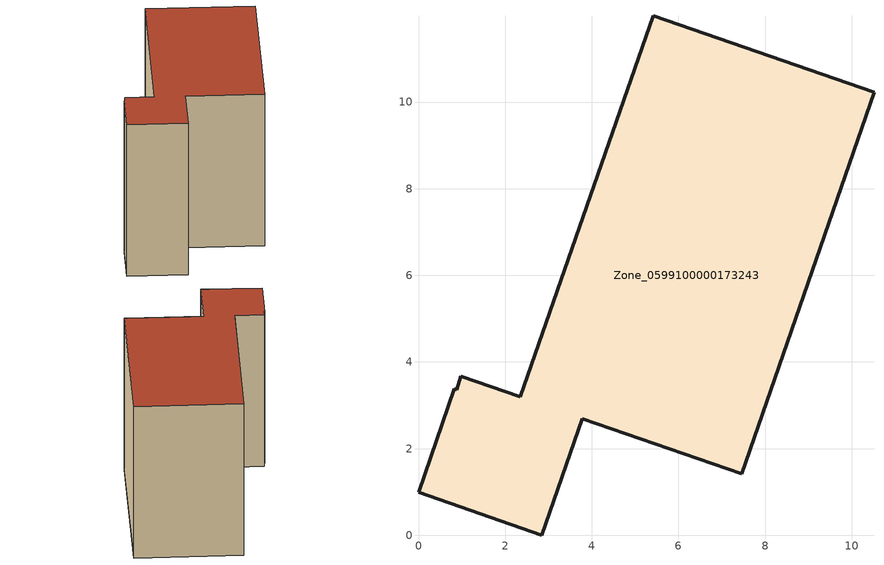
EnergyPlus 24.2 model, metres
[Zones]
Zone_0599100000173243
 floor ground (C_G): 0.88,3.36 0.98,3.67 2.35,3.19 5.42,11.99 10.51,10.22 7.46,1.42 3.78,2.69 2.85,0 0,0.99 0.83,3.38 z0
 wall outside (C_F): 0.83,3.38 0,0.99 2.85,0 3.78,2.69 7.46,1.42 10.51,10.22 5.42,11.99 2.35,3.19 0.98,3.67 0.88,3.36 0.83,3.38 z0:8.36
 roof outside (C_R): 0.98,3.67 0.88,3.36 0.83,3.38 0,0.99 2.85,0 3.78,2.69 7.46,1.42 10.51,10.22 5.42,11.99 2.35,3.19 z8.36
[BUILDING]
Pand.0599100000173243: North Axis=0; Terrain=City; Loads Convergence Tolerance Value=0.04; Temperature Convergence Tolerance Value=0.4; Solar Distribution=FullExterior; Maximum Number of Warmup Days=25; Minimum Number of Warmup Days=1
[Site:Location]
Rotterdam.The.Hague.AP_ZH_NLD Design_Conditions: Latitude=51.96; Longitude=4.45; Time Zone=1; Elevation=-4.5
[SITE:GROUNDTEMPERATURE:BUILDINGSURFACE]
18, 18, 18, 18, 18, 18, 18, 18, 18, 18, 18, 18
[MATERIAL] Thermal Absorptance=0.9; Solar Absorptance=0.7; Visible Absorptance=0.7
Name | Roughness | Thickness | Conductivity | Density | Specific Heat
G.TI.1992-2005 | MediumSmooth | 0.15 | 0.06 | 540 | 1210
F.TI.1992-2005 | Rough | 0.3 | 0.12 | 1920 | 840
R.TI.1992-2005 | MediumRough | 0.2 | 0.08 | 1500 | 1000
[CONSTRUCTION]
C_G: G.TI.1992-2005
C_F: F.TI.1992-2005
C_R: R.TI.1992-2005
[ZONE]
Zone_0599100000173243: Type=1; Multiplier=1; Ceiling Height=Autocalculate; Volume=Autocalculate; Floor Area=autocalculate; Part of Total Floor Area=Yes
[ZONEINFILTRATION:DESIGNFLOWRATE]
Infil_Zone_0599100000173243: Zone or ZoneList or Space or SpaceList=Zone_0599100000173243; Schedule=AlwaysOn; Design Flow Rate Calculation Method=Flow/Area; Flow Rate per Floor Area=0.0015; Constant Term Coefficient=1; Temperature Term Coefficient=0; Velocity Term Coefficient=0; Velocity Squared Term Coefficient=0
[HVACTEMPLATE:ZONE:IDEALLOADSAIRSYSTEM]
Zone_0599100000173243: Maximum Heating Supply Air Temperature=50; Minimum Cooling Supply Air Temperature=13; Maximum Heating Supply Air Humidity Ratio=0.0156; Minimum Cooling Supply Air Humidity Ratio=0.0077; Heating Limit=NoLimit; Cooling Limit=NoLimit; Dehumidification Control Type=ConstantSensibleHeatRatio; Cooling Sensible Heat Ratio=0.7; Dehumidification Setpoint=60; Humidification Control Type=None; Humidification Setpoint=30; Outdoor Air Method=None; Outdoor Air Flow Rate per Person=0.00944; Outdoor Air Flow Rate per Zone Floor Area=0; Outdoor Air Flow Rate per Zone=0; Demand Controlled Ventilation Type=None; Outdoor Air Economizer Type=NoEconomizer; Heat Recovery Type=None; Sensible Heat Recovery Effectiveness=0.7; Latent Heat Recovery Effectiveness=0.65
[ZONECONTROL:THERMOSTAT]
ThermostatControl_Zone_0599100000173243: Zone or ZoneList=Zone_0599100000173243; Control Type Schedule=DualSetpointControlType; Control 1=Thermostat_Zone_0599100000173243; Temperature Difference Between Cutout And Setpoint=0
[THERMOSTATSETPOINT:DUALSETPOINT]
Thermostat_Zone_0599100000173243: Heating Setpoint Temperature Schedule=HeatingSetpoint_Zone_0599100000173243; Cooling Setpoint Temperature Schedule=CoolingSetpoint_Zone_0599100000173243
[SCHEDULE:COMPACT]
HeatingSetpoint_Zone_0599100000173243: Through: 12/31, For: AllDays, Until: 24:00, 21
CoolingSetpoint_Zone_0599100000173243: Through: 12/31, For: AllDays, Until: 24:00, 24
DualSetpointControlType: Through: 12/31, For: AllDays, Until: 24:00, 4
AlwaysOn: Through: 12/31, For: AllDays, Until: 24:00, 1
